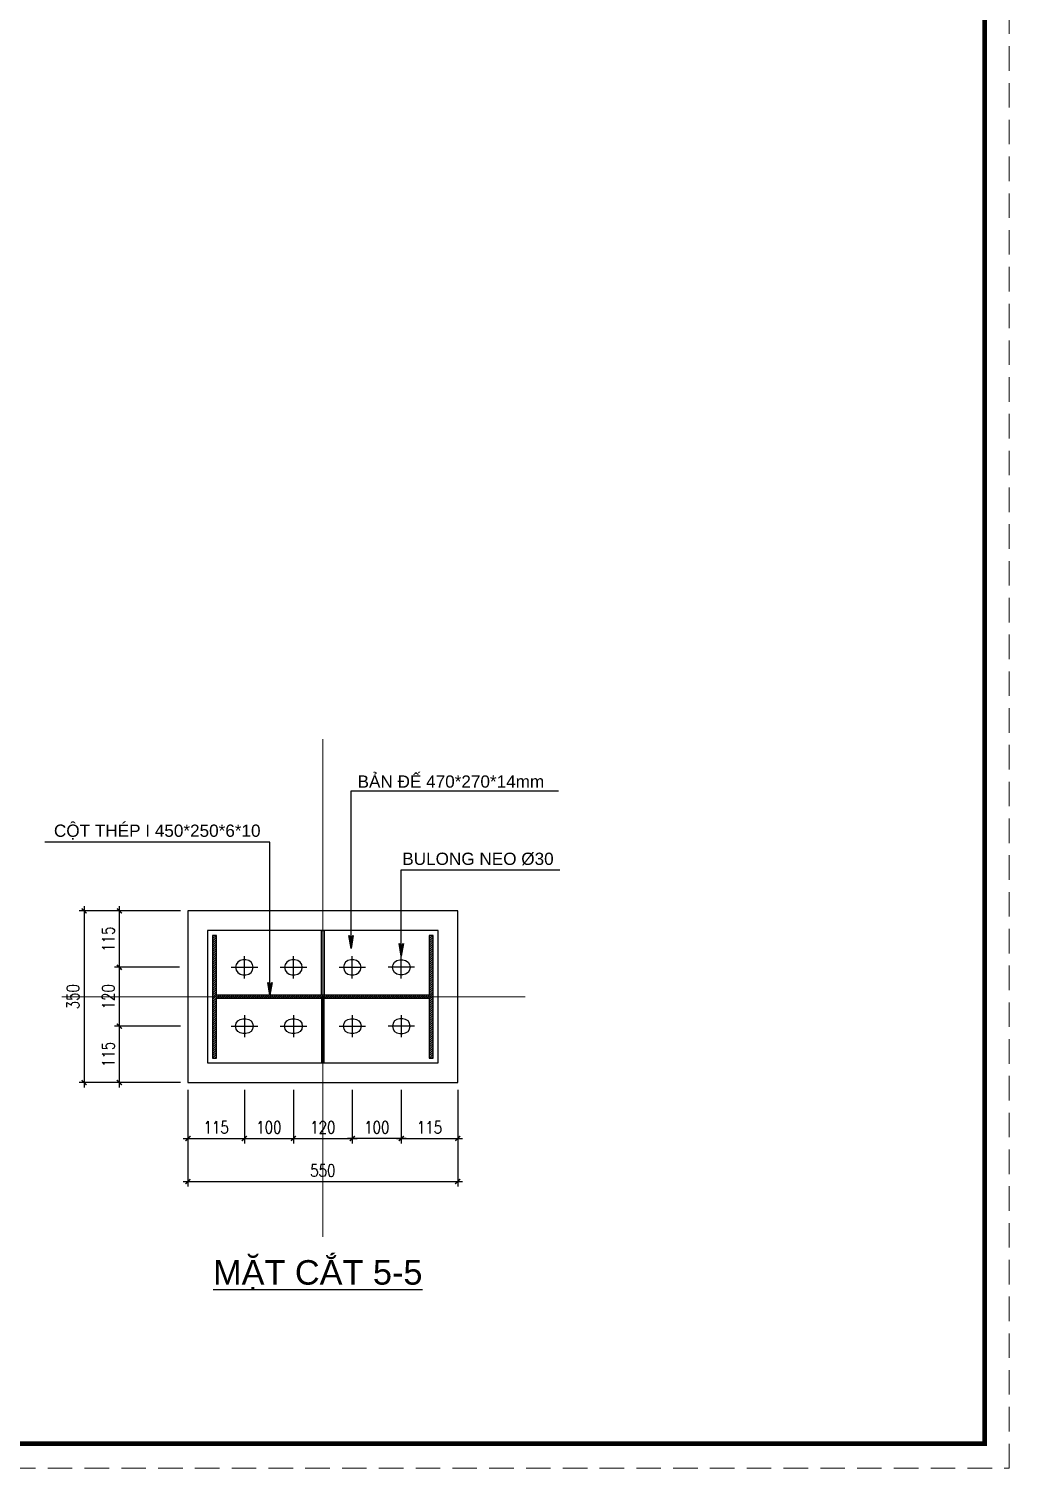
# Model space of a CAD drawing. Header units: inches. Extents: x 651127 to 1529722, y 768575 to 1021311.
# Drawn here: x 1154401 to 1174388, y 768575 to 797931 of the extents above; entities that cross this region are included whole.
import ezdxf
from ezdxf.enums import TextEntityAlignment as Align

# ---------------------------------------------------------------- set-up
doc = ezdxf.new("R2010")
doc.units = ezdxf.units.IN
doc.header["$LTSCALE"] = 1000
doc.header["$MEASUREMENT"] = 0
for name, pattern in [('CENTER2', [1.125, 0.75, -0.125, 0.125, -0.125]), ('CENTERX2', [101.6, 63.5, -12.7, 12.7, -12.7]), ('DASHDOTX2', [2, 1, -0.5, 0, -0.5]), ('HIDDEN', [0.375, 0.25, -0.125])]:
    doc.linetypes.add(name, pattern=pattern)
doc.layers.get('DEFPOINTS').update_dxf_attribs({"color": 8, "lineweight": 9})
for name, color, linetype in [('DWGshare.com_1', 7, 'Continuous'), ('DWGshare.com_10', 7, 'Continuous'), ('DWGshare.com_12', 51, 'Continuous'), ('DWGshare.com_19', 136, 'Continuous'), ('DWGshare.com_2', 147, 'Continuous'), ('DWGshare.com_25', 154, 'Continuous'), ('DWGshare.com_3', 7, 'Continuous'), ('DWGshare.com_34', 1, 'Continuous'), ('DWGshare.com_35', 9, 'Continuous')]:
    doc.layers.add(name, color=color, linetype=linetype)
doc.layers.add('DWGshare.com_23', color=147, linetype='Continuous', lineweight=0)
doc.layers.add('DWGshare.com_42', color=8, linetype='CENTERX2', lineweight=18)
doc.styles.add('DWGshare.com_4', font='romans.shx', dxfattribs={"width": 0.8})
doc.styles.add('DWGshare.com_6', font='VHELVEN.TTF')
doc.dimstyles.new('DWGshare.com_4', dxfattribs={"dimscale": 100, "dimtxt": 2.5, "dimasz": 2, "dimexe": 1, "dimexo": 1.5, "dimgap": 1, "dimtad": 1, "dimdec": 0, "dimlfac": 0.5, "dimzin": 0, "dimdsep": 46, "dimtxsty": 'DWGshare.com_4', "dimblk": 'DWGshare.com_6', "dimcen": 1.5, "dimdle": 1, "dimclrd": 256, "dimclre": 256, "dimclrt": 7, "dimadec": 0, "dimazin": 0, "dimtfac": 1, "dimtdec": 0, "dimtix": 1, "dimtmove": 2, "dimatfit": 3, "dimldrblk": 'DWGshare.com_6', "dimfxl": 1, "dimtolj": 1, "dimtzin": 0, "dimarcsym": 0})
doc.dimstyles.new('DWGshare.com_6', dxfattribs={"dimscale": 100, "dimtxt": 2.5, "dimasz": 1, "dimexe": 1, "dimexo": 1.5, "dimgap": 1, "dimtad": 1, "dimdec": 0, "dimlfac": 0.1, "dimzin": 0, "dimdsep": 46, "dimtxsty": 'DWGshare.com_4', "dimblk": 'DWGshare.com_1', "dimcen": 1.5, "dimdle": 1, "dimclrd": 256, "dimclre": 256, "dimclrt": 7, "dimadec": 0, "dimazin": 0, "dimtfac": 1, "dimtdec": 0, "dimtix": 1, "dimtmove": 2, "dimatfit": 3, "dimfxl": 1, "dimtolj": 1, "dimtzin": 0, "dimarcsym": 0})

# ---------------------------------------------------------------- blocks, each defined once
blk = doc.blocks.new('DWGshare.com_1')
at = {"color": 0, "linetype": 'ByBlock', "const_width": 0.3}
blk.add_lwpolyline([(-0.5, -0.5), (0.5, 0.5)], dxfattribs=at)
blk = doc.blocks.new('*D934')
at = {"layer": 'DEFPOINTS', "color": 0, "transparency": 16777216}
for p in [(1157645, 779940), (1156246, 778790), (1157624, 778790)]:
    blk.add_point(p, dxfattribs=at)
at = {"layer": 'DWGshare.com_19', "lineweight": -2, "transparency": 16777216}
for p, q in [((1156246, 780040), (1156246, 778690)), ((1157495, 779940), (1156146, 779940)), ((1157474, 778790), (1156146, 778790))]:
    blk.add_line(p, q, dxfattribs=at)
at = {"layer": 'DWGshare.com_19', "lineweight": -2, "transparency": 16777216, "xscale": 100, "yscale": 100, "zscale": 100}
for p, rotation in [((1156246, 779940), 90), ((1156246, 778790), 270)]:
    blk.add_blockref('DWGshare.com_1', p, dxfattribs=dict(at, rotation=rotation))
at = {"layer": 'DWGshare.com_19', "color": 7, "transparency": 16777216, "insert": (1156021, 779365), "char_height": 250, "attachment_point": 5, "rotation": 90, "style": 'DWGshare.com_4'}
blk.add_mtext('\\A1;115', dxfattribs=at)
blk = doc.blocks.new('*D935')
at = {"layer": 'DEFPOINTS', "color": 0, "transparency": 16777216}
for p in [(1157624, 778790), (1156246, 777590), (1157645, 777590)]:
    blk.add_point(p, dxfattribs=at)
at = {"layer": 'DWGshare.com_19', "lineweight": -2, "transparency": 16777216}
for p, q in [((1156246, 778890), (1156246, 777490)), ((1157474, 778790), (1156146, 778790)), ((1157495, 777590), (1156146, 777590))]:
    blk.add_line(p, q, dxfattribs=at)
at = {"layer": 'DWGshare.com_19', "lineweight": -2, "transparency": 16777216, "xscale": 100, "yscale": 100, "zscale": 100}
for p, rotation in [((1156246, 778790), 90), ((1156246, 777590), 270)]:
    blk.add_blockref('DWGshare.com_1', p, dxfattribs=dict(at, rotation=rotation))
at = {"layer": 'DWGshare.com_19', "color": 7, "transparency": 16777216, "insert": (1156021, 778190), "char_height": 250, "attachment_point": 5, "rotation": 90, "style": 'DWGshare.com_4'}
blk.add_mtext('\\A1;120', dxfattribs=at)
blk = doc.blocks.new('*D936')
at = {"layer": 'DEFPOINTS', "color": 0, "transparency": 16777216}
for p in [(1157645, 777590), (1156246, 776440), (1157645, 776440)]:
    blk.add_point(p, dxfattribs=at)
at = {"layer": 'DWGshare.com_19', "lineweight": -2, "transparency": 16777216}
for p, q in [((1156246, 777690), (1156246, 776340)), ((1157495, 777590), (1156146, 777590)), ((1157495, 776440), (1156146, 776440))]:
    blk.add_line(p, q, dxfattribs=at)
at = {"layer": 'DWGshare.com_19', "lineweight": -2, "transparency": 16777216, "xscale": 100, "yscale": 100, "zscale": 100}
for p, rotation in [((1156246, 777590), 90), ((1156246, 776440), 270)]:
    blk.add_blockref('DWGshare.com_1', p, dxfattribs=dict(at, rotation=rotation))
at = {"layer": 'DWGshare.com_19', "color": 7, "transparency": 16777216, "insert": (1156021, 777015), "char_height": 250, "attachment_point": 5, "rotation": 90, "style": 'DWGshare.com_4'}
blk.add_mtext('\\A1;115', dxfattribs=at)
blk = doc.blocks.new('*D937')
at = {"layer": 'DEFPOINTS', "color": 0, "transparency": 16777216}
for p in [(1157006, 779940), (1155527, 776440), (1157006, 776440)]:
    blk.add_point(p, dxfattribs=at)
at = {"layer": 'DWGshare.com_19', "lineweight": -2, "transparency": 16777216}
for p, q in [((1155527, 780040), (1155527, 776340)), ((1156856, 779940), (1155427, 779940)), ((1156856, 776440), (1155427, 776440))]:
    blk.add_line(p, q, dxfattribs=at)
at = {"layer": 'DWGshare.com_19', "lineweight": -2, "transparency": 16777216, "xscale": 100, "yscale": 100, "zscale": 100}
for p, rotation in [((1155527, 779940), 90), ((1155527, 776440), 270)]:
    blk.add_blockref('DWGshare.com_1', p, dxfattribs=dict(at, rotation=rotation))
at = {"layer": 'DWGshare.com_19', "color": 7, "transparency": 16777216, "insert": (1155302, 778190), "char_height": 250, "attachment_point": 5, "rotation": 90, "style": 'DWGshare.com_4'}
blk.add_mtext('\\A1;350', dxfattribs=at)
blk = doc.blocks.new('*D938')
at = {"layer": 'DEFPOINTS', "color": 0, "transparency": 16777216}
for p in [(1157645, 776440), (1158795, 776440), (1158795, 775300)]:
    blk.add_point(p, dxfattribs=at)
at = {"layer": 'DWGshare.com_19', "lineweight": -2, "transparency": 16777216}
for p, q in [((1157645, 776290), (1157645, 775200)), ((1158795, 776290), (1158795, 775200)), ((1157545, 775300), (1158895, 775300))]:
    blk.add_line(p, q, dxfattribs=at)
at = {"layer": 'DWGshare.com_19', "lineweight": -2, "transparency": 16777216, "xscale": 100, "yscale": 100, "zscale": 100, "rotation": 180}
blk.add_blockref('DWGshare.com_1', (1157645, 775300), dxfattribs=at)
at = {"layer": 'DWGshare.com_19', "lineweight": -2, "transparency": 16777216, "xscale": 100, "yscale": 100, "zscale": 100}
blk.add_blockref('DWGshare.com_1', (1158795, 775300), dxfattribs=at)
at = {"layer": 'DWGshare.com_19', "color": 7, "transparency": 16777216, "insert": (1158220, 775525), "char_height": 250, "attachment_point": 5, "style": 'DWGshare.com_4'}
blk.add_mtext('\\A1;115', dxfattribs=at)
blk = doc.blocks.new('*D939')
at = {"layer": 'DEFPOINTS', "color": 0, "transparency": 16777216}
for p in [(1158795, 776440), (1159795, 776440), (1159795, 775300)]:
    blk.add_point(p, dxfattribs=at)
at = {"layer": 'DWGshare.com_19', "lineweight": -2, "transparency": 16777216}
for p, q in [((1158795, 776290), (1158795, 775200)), ((1159795, 776290), (1159795, 775200)), ((1158695, 775300), (1159895, 775300))]:
    blk.add_line(p, q, dxfattribs=at)
at = {"layer": 'DWGshare.com_19', "lineweight": -2, "transparency": 16777216, "xscale": 100, "yscale": 100, "zscale": 100, "rotation": 180}
blk.add_blockref('DWGshare.com_1', (1158795, 775300), dxfattribs=at)
at = {"layer": 'DWGshare.com_19', "lineweight": -2, "transparency": 16777216, "xscale": 100, "yscale": 100, "zscale": 100}
blk.add_blockref('DWGshare.com_1', (1159795, 775300), dxfattribs=at)
at = {"layer": 'DWGshare.com_19', "color": 7, "transparency": 16777216, "insert": (1159295, 775525), "char_height": 250, "attachment_point": 5, "style": 'DWGshare.com_4'}
blk.add_mtext('\\A1;100', dxfattribs=at)
blk = doc.blocks.new('*D940')
at = {"layer": 'DEFPOINTS', "color": 0, "transparency": 16777216}
for p in [(1159795, 776440), (1160995, 776440), (1160995, 775300)]:
    blk.add_point(p, dxfattribs=at)
at = {"layer": 'DWGshare.com_19', "lineweight": -2, "transparency": 16777216}
for p, q in [((1159795, 776290), (1159795, 775200)), ((1160995, 776290), (1160995, 775200)), ((1159695, 775300), (1161095, 775300))]:
    blk.add_line(p, q, dxfattribs=at)
at = {"layer": 'DWGshare.com_19', "lineweight": -2, "transparency": 16777216, "xscale": 100, "yscale": 100, "zscale": 100, "rotation": 180}
blk.add_blockref('DWGshare.com_1', (1159795, 775300), dxfattribs=at)
at = {"layer": 'DWGshare.com_19', "lineweight": -2, "transparency": 16777216, "xscale": 100, "yscale": 100, "zscale": 100}
blk.add_blockref('DWGshare.com_1', (1160995, 775300), dxfattribs=at)
at = {"layer": 'DWGshare.com_19', "color": 7, "transparency": 16777216, "insert": (1160395, 775525), "char_height": 250, "attachment_point": 5, "style": 'DWGshare.com_4'}
blk.add_mtext('\\A1;120', dxfattribs=at)
blk = doc.blocks.new('*D941')
at = {"layer": 'DEFPOINTS', "color": 0, "transparency": 16777216}
for p in [(1161995, 776440), (1163145, 776440), (1163145, 775300)]:
    blk.add_point(p, dxfattribs=at)
at = {"layer": 'DWGshare.com_19', "lineweight": -2, "transparency": 16777216}
for p, q in [((1161995, 776290), (1161995, 775200)), ((1163145, 776290), (1163145, 775200)), ((1161895, 775300), (1163245, 775300))]:
    blk.add_line(p, q, dxfattribs=at)
at = {"layer": 'DWGshare.com_19', "lineweight": -2, "transparency": 16777216, "xscale": 100, "yscale": 100, "zscale": 100, "rotation": 180}
blk.add_blockref('DWGshare.com_1', (1161995, 775300), dxfattribs=at)
at = {"layer": 'DWGshare.com_19', "lineweight": -2, "transparency": 16777216, "xscale": 100, "yscale": 100, "zscale": 100}
blk.add_blockref('DWGshare.com_1', (1163145, 775300), dxfattribs=at)
at = {"layer": 'DWGshare.com_19', "color": 7, "transparency": 16777216, "insert": (1162570, 775525), "char_height": 250, "attachment_point": 5, "style": 'DWGshare.com_4'}
blk.add_mtext('\\A1;115', dxfattribs=at)
blk = doc.blocks.new('*D942')
at = {"layer": 'DEFPOINTS', "color": 0, "transparency": 16777216}
for p in [(1157645, 776290), (1163145, 776290), (1163145, 774421)]:
    blk.add_point(p, dxfattribs=at)
at = {"layer": 'DWGshare.com_19', "lineweight": -2, "transparency": 16777216}
for p, q in [((1157645, 776140), (1157645, 774321)), ((1163145, 776140), (1163145, 774321)), ((1157545, 774421), (1163245, 774421))]:
    blk.add_line(p, q, dxfattribs=at)
at = {"layer": 'DWGshare.com_19', "lineweight": -2, "transparency": 16777216, "xscale": 100, "yscale": 100, "zscale": 100, "rotation": 180}
blk.add_blockref('DWGshare.com_1', (1157645, 774421), dxfattribs=at)
at = {"layer": 'DWGshare.com_19', "lineweight": -2, "transparency": 16777216, "xscale": 100, "yscale": 100, "zscale": 100}
blk.add_blockref('DWGshare.com_1', (1163145, 774421), dxfattribs=at)
at = {"layer": 'DWGshare.com_19', "color": 7, "transparency": 16777216, "insert": (1160395, 774646), "char_height": 250, "attachment_point": 5, "style": 'DWGshare.com_4'}
blk.add_mtext('\\A1;550', dxfattribs=at)
blk = doc.blocks.new('DWGshare.com_6')
at = {"linetype": 'CENTER2'}
blk.add_hatch(color=256, dxfattribs=at).paths.add_polyline_path([(-1.3, 0.22), (-1, 0), (-1.3, -0.22), (0, 0)])
blk.add_line((0, 0), (-1, 0), dxfattribs=at)
blk.add_lwpolyline([(-1.3, 0.22), (0, 0), (-1.3, -0.22), (-1, 0), (-1.3, 0.22)], dxfattribs=at)
blk = doc.blocks.new('*D943')
at = {"layer": 'DEFPOINTS', "color": 0, "transparency": 16777216}
for p in [(1160995, 776290), (1161995, 776290), (1160995, 775300)]:
    blk.add_point(p, dxfattribs=at)
at = {"layer": 'DWGshare.com_19', "lineweight": -2, "transparency": 16777216}
for p, q in [((1160995, 776140), (1160995, 775200)), ((1161995, 776140), (1161995, 775200)), ((1162095, 775300), (1160895, 775300))]:
    blk.add_line(p, q, dxfattribs=at)
at = {"layer": 'DWGshare.com_19', "lineweight": -2, "transparency": 16777216, "xscale": 100, "yscale": 100, "zscale": 100, "rotation": 180}
blk.add_blockref('DWGshare.com_1', (1160995, 775300), dxfattribs=at)
at = {"layer": 'DWGshare.com_19', "lineweight": -2, "transparency": 16777216, "xscale": 100, "yscale": 100, "zscale": 100}
blk.add_blockref('DWGshare.com_1', (1161995, 775300), dxfattribs=at)
at = {"layer": 'DWGshare.com_19', "color": 7, "transparency": 16777216, "insert": (1161495, 775525), "char_height": 250, "attachment_point": 5, "style": 'DWGshare.com_4'}
blk.add_mtext('\\A1;100', dxfattribs=at)

msp = doc.modelspace()

# ---------------------------------------------------------------- hatches: boundary and pattern name
at = {"layer": 'DWGshare.com_23'}
h = msp.add_hatch(dxfattribs=at)
h.set_pattern_fill('ANSI31', color=256, scale=250, style=0)
h.set_pattern_definition([(45, (41416.907, -821.357), (-22.0970869, 22.0970869), [])])
h.paths.add_polyline_path([(1162645.2, 779440.2), (1162565.2, 779440.2), (1162565.2, 778220.2), (1158225.2, 778220.2), (1158225.2, 779440.2), (1158145.2, 779440.2), (1158145.2, 776940.2), (1158225.2, 776940.2), (1158225.2, 778160.2), (1162565.2, 778160.2), (1162565.2, 776940.2), (1162645.2, 776940.2)])
at = {"layer": 'DWGshare.com_25'}
h = msp.add_hatch(dxfattribs=at)
h.set_pattern_fill('AR-CONC', color=256, style=0)
h.set_pattern_definition([(50, (1198908.95, 1227179.69), (182.18467, -15.939086), [19.05, -209.55]), (355, (1198908.95, 1227179.69), (-35.242826, 191.05664), [15.24, -167.64]), (100.451, (1198924.13, 1227178.36), (146.9425, 175.11669), [16.19, -178.09]), (46.1842, (1198908.95, 1227230.49), (271.07904, -42.04233), [28.575, -314.325]), (96.6356, (1198931.54, 1227226.98), (237.40423, 247.42556), [24.285, -267.135]), (351.184, (1198908.95, 1227230.5), (237.4046, 247.42512), [22.86, -251.46]), (21, (1198934.35, 1227217.79), (151.61488, -102.26552), [19.05, -209.55]), (326, (1198934.35, 1227217.79), (61.80203, 184.18797), [15.24, -167.64]), (71.4514, (1198946.99, 1227209.27), (213.41649, 81.92286), [16.19, -178.09]), (37.5, (1198908.95, 1227179.69), (3.088603, 84.555039), [0, -165.608, 0, -170.18, 0, -168.275]), (7.5, (1198908.95, 1227179.69), (66.819663, 100.180575), [0, -97.028, 0, -161.798, 0, -64.135]), (327.5, (1198852.31, 1227179.69), (135.590595, -5.728744), [0, -63.5, 0, -198.12, 0, -262.89]), (317.5, (1198826.91, 1227179.69), (148.12918, 25.42649), [0, -82.55, 0, -131.572, 0, -186.69])])
h.paths.add_polyline_path([(1162565.2, 779440.2), (1162645.2, 779440.2), (1162645.2, 776940.2), (1162565.2, 776940.2), (1162565.2, 778160.2), (1158225.2, 778160.2), (1158225.2, 776940.2), (1158145.2, 776940.2), (1158145.2, 779440.2), (1158225.2, 779440.2), (1158225.2, 778220.2), (1162565.2, 778220.2)], flags=0)
edge = h.paths.add_edge_path()
edge.add_arc((1161614.2, 778690.2), 150, 90, 270)
edge.add_line((1161614.2, 778540.2), (1161675.2, 778540.2))
edge.add_arc((1161675.2, 778690.2), 150, 270, 450)
edge.add_line((1161675.2, 778840.2), (1161614.2, 778840.2))
edge = h.paths.add_edge_path()
edge.add_arc((1161614.2, 778690.2), 150, 90, 270)
edge.add_line((1161614.2, 778540.2), (1161675.2, 778540.2))
edge.add_arc((1161675.2, 778690.2), 150, 270, 450)
edge.add_line((1161675.2, 778840.2), (1161614.2, 778840.2))
edge = h.paths.add_edge_path()
edge.add_line((1161614.2, 778840.2), (1161675.2, 778840.2))
edge.add_arc((1161675.2, 778690.2), 150, -90, 90, ccw=False)
edge.add_line((1161675.2, 778540.2), (1161614.2, 778540.2))
edge.add_arc((1161614.2, 778690.2), 150, 90, 270, ccw=False)
edge = h.paths.add_edge_path()
edge.add_line((1161614.2, 778840.2), (1161675.2, 778840.2))
edge.add_arc((1161675.2, 778690.2), 150, -90, 90, ccw=False)
edge.add_line((1161675.2, 778540.2), (1161614.2, 778540.2))
edge.add_arc((1161614.2, 778690.2), 150, 90, 270, ccw=False)

# ---------------------------------------------------------------- linework, layer by layer
at = {"layer": 'DEFPOINTS', "linetype": 'HIDDEN', "ltscale": 2}
msp.add_lwpolyline([(1090287.6, 768574.8), (1174387.6, 768574.8), (1174387.6, 827974.8), (1090287.6, 827974.8)], close=True, dxfattribs=at)
at = {"layer": 'DWGshare.com_1', "const_width": 100}
msp.add_lwpolyline([(1092287.6, 769074.8), (1173887.6, 769074.8), (1173887.6, 827474.8), (1092287.6, 827474.8)], close=True, dxfattribs=at)
at = {"layer": 'DWGshare.com_12', "ltscale": 0.9}
for points in [[(1162565.2, 778160.2), (1162565.2, 776940.2), (1162645.2, 776940.2), (1162645.2, 779440.2), (1162565.2, 779440.2), (1162565.2, 778220.2), (1158225.2, 778220.2), (1158225.2, 779440.2), (1158145.2, 779440.2), (1158145.2, 776940.2), (1158225.2, 776940.2), (1158225.2, 778160.2)], [(1160365.2, 779540.2), (1160425.2, 779540.2), (1160425.2, 778220.2), (1160365.2, 778220.2)], [(1160365.2, 776840.2), (1160425.2, 776840.2), (1160425.2, 778160.2), (1160365.2, 778160.2)]]:
    msp.add_lwpolyline(points, close=True, dxfattribs=at)
at = {"layer": 'DWGshare.com_3'}
msp.add_lwpolyline([(1163145.2, 776440.2), (1163145.2, 779940.2), (1157645.2, 779940.2), (1157645.2, 776440.2)], close=True, dxfattribs=at)
at = {"layer": 'DWGshare.com_34'}
msp.add_lwpolyline([(1158045.2, 776840.2), (1162745.2, 776840.2), (1162745.2, 779540.2), (1158045.2, 779540.2)], close=True, dxfattribs=at)
at = {"layer": 'DWGshare.com_35'}
for p, q in [((1158795.2, 778565.2), (1158795.2, 779015.2)), ((1159795.2, 778565.2), (1159795.2, 779015.2)), ((1160995.2, 778565.2), (1160995.2, 779015.2)), ((1161995.2, 778565.2), (1161995.2, 779015.2)), ((1158525.2, 778790.2), (1159066.7, 778790.2)), ((1159525.2, 778790.2), (1160066.7, 778790.2)), ((1160725.2, 778790.2), (1161266.7, 778790.2)), ((1162265.2, 778790.2), (1161723.7, 778790.2)), ((1158795.2, 777815.2), (1158795.2, 777365.2)), ((1159795.2, 777815.2), (1159795.2, 777365.2)), ((1160995.2, 777815.2), (1160995.2, 777365.2)), ((1161995.2, 777815.2), (1161995.2, 777365.2)), ((1158525.2, 777590.2), (1159066.7, 777590.2)), ((1159525.2, 777590.2), (1160066.7, 777590.2)), ((1160725.2, 777590.2), (1161266.7, 777590.2)), ((1162265.2, 777590.2), (1161723.7, 777590.2))]:
    msp.add_line(p, q, dxfattribs=at)
for points in [[(1158826.2, 778640.2, 1), (1158826.2, 778940.2), (1158765.2, 778940.2, 1), (1158765.2, 778640.2)], [(1159826.2, 778640.2, 1), (1159826.2, 778940.2), (1159765.2, 778940.2, 1), (1159765.2, 778640.2)], [(1161026.2, 778640.2, 1), (1161026.2, 778940.2), (1160965.2, 778940.2, 1), (1160965.2, 778640.2)], [(1161964.2, 778640.2, -1), (1161964.2, 778940.2), (1162025.2, 778940.2, -1), (1162025.2, 778640.2)], [(1158826.2, 777740.2, -1), (1158826.2, 777440.2), (1158765.2, 777440.2, -1), (1158765.2, 777740.2)], [(1159826.2, 777740.2, -1), (1159826.2, 777440.2), (1159765.2, 777440.2, -1), (1159765.2, 777740.2)], [(1161026.2, 777740.2, -1), (1161026.2, 777440.2), (1160965.2, 777440.2, -1), (1160965.2, 777740.2)], [(1161964.2, 777740.2, 1), (1161964.2, 777440.2), (1162025.2, 777440.2, 1), (1162025.2, 777740.2)]]:
    msp.add_lwpolyline(points, format="xyb", close=True, dxfattribs=at)
at = {"layer": 'DWGshare.com_42', "linetype": 'DASHDOTX2', "ltscale": 300}
for p, q in [((1160395.2, 773293.6), (1160395.2, 783442.5)), ((1155074.1, 778190.2), (1164520.3, 778190.2))]:
    msp.add_line(p, q, dxfattribs=at)

# ---------------------------------------------------------------- texts
at = {"layer": 'DWGshare.com_10', "style": 'DWGshare.com_6'}
for s, height, p in [('BAÛN ÑEÁ 470*270*14mm', 250, (1163005.8, 782614.9)), ('COÄT THEÙP I 450*250*6*10', 250, (1157019.2, 781583.2)), ('BULONG NEO Þ30', 250, (1163557.9, 781004)), ('%%UMAËT CAÉT 5-5', 500, (1160291.6, 772589))]:
    msp.add_text(s, height=height, dxfattribs=at).set_placement(p, align=Align.MIDDLE)

# ---------------------------------------------------------------- dimensions: what is measured, and where the dimension line sits
at = {"layer": 'DWGshare.com_19'}
for base, p1, p2, picture, middle in [((1155526.8, 776440.2), (1157005.7, 779940.2), (1157005.7, 776440.2), '*D937', (1155301.8, 778190.2)), ((1156245.7, 778790.2), (1157645.2, 779940.2), (1157624, 778790.2), '*D934', (1156020.7, 779365.2)), ((1156245.7, 777590.2), (1157624, 778790.2), (1157645.2, 777590.2), '*D935', (1156020.7, 778190.2)), ((1156245.7, 776440.2), (1157645.2, 777590.2), (1157645.2, 776440.2), '*D936', (1156020.7, 777015.2))]:
    dim = msp.add_linear_dim(base=base, p1=p1, p2=p2, angle=90, dimstyle='DWGshare.com_6', dxfattribs=at)
    dim.commit()
    dim.dimension.update_dxf_attribs({"geometry": picture, "text_midpoint": middle})
for base, p1, p2, picture, middle in [((1158795.2, 775300.2), (1157645.2, 776440.2), (1158795.2, 776440.2), '*D938', (1158220.2, 775525.2)), ((1163145.2, 774421.5), (1157645.2, 776290.2), (1163145.2, 776290.2), '*D942', (1160395.2, 774646.5)), ((1159795.2, 775300.2), (1158795.2, 776440.2), (1159795.2, 776440.2), '*D939', (1159295.2, 775525.2)), ((1160995.2, 775300.2), (1159795.2, 776440.2), (1160995.2, 776440.2), '*D940', (1160395.2, 775525.2)), ((1160995.2, 775300.2), (1161995.2, 776290.2), (1160995.2, 776290.2), '*D943', (1161495.2, 775525.2)), ((1163145.2, 775300.2), (1161995.2, 776440.2), (1163145.2, 776440.2), '*D941', (1162570.2, 775525.2))]:
    dim = msp.add_linear_dim(base=base, p1=p1, p2=p2, dimstyle='DWGshare.com_6', dxfattribs=at)
    dim.commit()
    dim.dimension.update_dxf_attribs({"geometry": picture, "text_midpoint": middle})

# ---------------------------------------------------------------- leaders
at = {"layer": 'DWGshare.com_2'}
for points in [[(1160972.3, 779176.4), (1160972.3, 782392.6), (1165201.6, 782392.6)], [(1159317.6, 778220.2), (1159317.6, 781343.8), (1154725.7, 781343.8)], [(1161995.2, 779015.2), (1161995.2, 780781.7), (1165229.3, 780781.7)]]:
    msp.add_leader(points, dimstyle='DWGshare.com_4', dxfattribs=at)

doc.saveas('drawing.dxf')
